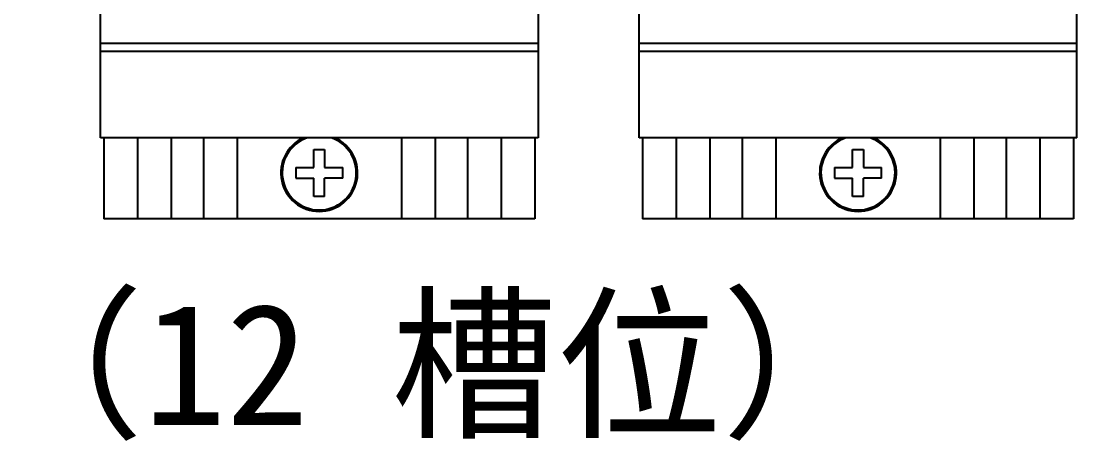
# Model space of a CAD drawing. Header units: millimetres. Extents: x 40 to 416, y -286 to 20.
# Drawn here: x 122.9 to 201.3, y -286.5 to -255.3 of the extents above; entities that cross this region are included whole.
import ezdxf
from ezdxf.enums import TextEntityAlignment as Align

# ---------------------------------------------------------------- set-up
doc = ezdxf.new("R2010")
doc.units = ezdxf.units.MM
doc.layers.add('02___PRT_ALL_AXES', color=7, linetype='Continuous')
doc.layers.add('TEXT_LABEL', color=7, linetype='Continuous')
doc.styles.add('HZ_TEXT', font='simsun.ttc')

# ---------------------------------------------------------------- blocks, each defined once
blk = doc.blocks.new('MOD_CCU702')
at = {"color": 7, "linetype": 'Continuous'}
for p, q in [((-0.25, 6), (-0.25, 91.8)), ((32.25, 91.8), (32.25, 6)), ((32.25, 13), (-0.25, 13)), ((32.25, 12.4), (-0.25, 12.4)), ((32.25, 6), (-0.25, 6)), ((0, 6), (0, 0)), ((32, 6), (32, 0)), ((15.6, 5.15), (16.4, 5.15)), ((15.6, 3.8), (15.6, 5.15)), ((16.4, 5.15), (16.4, 3.8)), ((14.25, 3.8), (15.6, 3.8)), ((14.25, 3.8), (14.25, 3)), ((16.4, 3.8), (17.75, 3.8)), ((17.75, 3), (17.75, 3.8)), ((14.25, 3), (15.6, 3)), ((15.6, 1.65), (15.6, 3)), ((17.75, 3), (16.4, 3)), ((16.4, 1.65), (16.4, 3)), ((16.4, 1.65), (15.6, 1.65))]:
    blk.add_line(p, q, dxfattribs=at)
for radius, start, end in [(2.85, 113.72033, 66.27967), (2.75, 108.83959, 71.16041)]:
    blk.add_arc((16, 3.4), radius, start, end, dxfattribs=at)
at = {"layer": '02___PRT_ALL_AXES', "color": 7, "linetype": 'Continuous'}
for p, q in [((2.5, 6), (2.5, 0)), ((5, 6), (5, 0)), ((7.4, 6), (7.4, 0)), ((9.9, 6), (9.9, 0)), ((22.1, 6), (22.1, 0)), ((24.6, 6), (24.6, 0)), ((27, 6), (27, 0)), ((29.5, 6), (29.5, 0)), ((32, 0), (0, 0))]:
    blk.add_line(p, q, dxfattribs=at)
blk = doc.blocks.new('MOD_DIO732')
at = {"color": 7, "linetype": 'Continuous'}
for p, q in [((-0.25, 6), (-0.25, 124)), ((32.25, 6), (32.25, 124)), ((32.25, 13), (-0.25, 13)), ((32.25, 12.4), (-0.25, 12.4)), ((32.25, 6), (-0.25, 6)), ((0, 6), (0, 0)), ((32, 6), (32, 0)), ((15.6, 5.15), (16.4, 5.15)), ((15.6, 3.8), (15.6, 5.15)), ((16.4, 5.15), (16.4, 3.8)), ((14.25, 3.8), (15.6, 3.8)), ((14.25, 3.8), (14.25, 3)), ((16.4, 3.8), (17.75, 3.8)), ((17.75, 3), (17.75, 3.8)), ((14.25, 3), (15.6, 3)), ((15.6, 1.65), (15.6, 3)), ((17.75, 3), (16.4, 3)), ((16.4, 1.65), (16.4, 3)), ((16.4, 1.65), (15.6, 1.65))]:
    blk.add_line(p, q, dxfattribs=at)
for radius, start, end in [(2.85, 113.72033, 66.27967), (2.75, 108.83959, 71.16041)]:
    blk.add_arc((16, 3.4), radius, start, end, dxfattribs=at)
at = {"layer": '02___PRT_ALL_AXES', "color": 7, "linetype": 'Continuous'}
for p, q in [((2.5, 6), (2.5, 0)), ((5, 6), (5, 0)), ((7.4, 6), (7.4, 0)), ((9.9, 6), (9.9, 0)), ((22.1, 6), (22.1, 0)), ((24.6, 6), (24.6, 0)), ((27, 6), (27, 0)), ((29.5, 6), (29.5, 0)), ((32, 0), (0, 0))]:
    blk.add_line(p, q, dxfattribs=at)

msp = doc.modelspace()

# ---------------------------------------------------------------- block references
for name, p in [('MOD_CCU702', (129, -270)), ('MOD_DIO732', (169, -270))]:
    msp.add_blockref(name, p)

# ---------------------------------------------------------------- texts
at = {"layer": 'TEXT_LABEL', "style": 'HZ_TEXT'}
msp.add_text('底板1：BSM712（12 槽位）', height=9, dxfattribs=at).set_placement((40, -288), align=Align.BOTTOM_LEFT)

doc.saveas('drawing.dxf')
